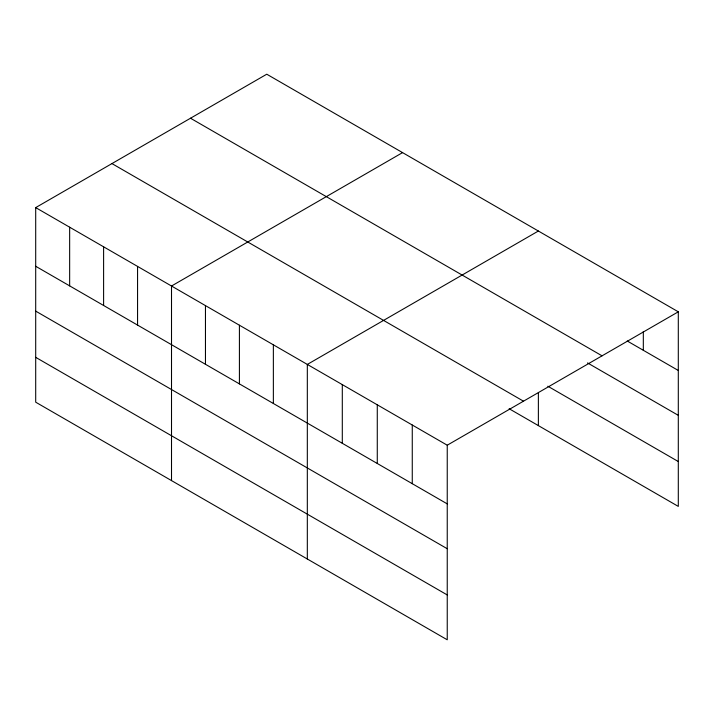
<?xml version="1.0" encoding="UTF-8"?>
<svg xmlns="http://www.w3.org/2000/svg" width="714" height="714" viewBox="0 0 714 714"><rect width="100%" height="100%" fill="white"/><g stroke="black" fill="none" stroke-linecap="round" stroke-linejoin="round"><path stroke-width="1.07" d="M35.7 207.604L447.241 445.206L447.241 639.789L35.7 402.187L35.7 207.604L266.759 74.211L678.3 311.813L678.3 506.396L509.136 408.729M402.562 152.618L171.512 286.019L171.512 480.602M538.374 231.024L307.323 364.426L307.323 559.008M447.241 445.206L678.3 311.813M627.249 341.006L678.3 370.477M190.504 118.229L602.054 355.831M587.542 362.926L678.3 415.334M547.825 386.212L678.3 461.539M111.946 163.586L523.496 401.188M35.7 266.277L447.241 503.879M35.7 311.125L447.241 548.727M35.7 357.339L447.241 594.941M643.323 331.466L643.323 350.279M538.374 392.789L538.374 425.606M412.264 425.017L412.264 483.681M377.278 404.82L377.278 463.484M342.301 384.623L342.301 443.287M273.364 344.826L273.364 403.49M239.413 325.218L239.413 383.891M205.462 305.619L205.462 364.283M137.561 266.411L137.561 325.084M103.601 246.812L103.601 305.476M69.651 227.213L69.651 285.877"/></g></svg>
